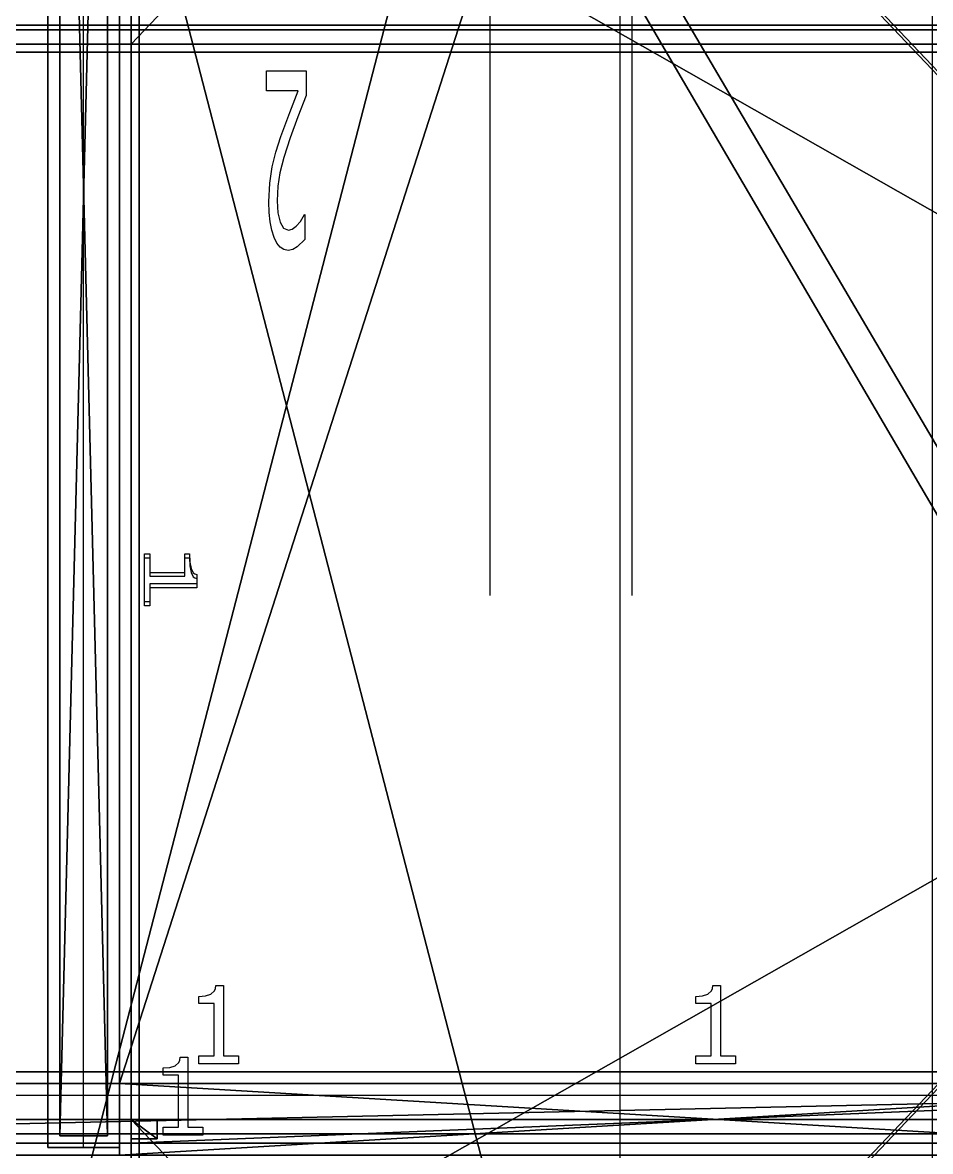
# Model space of a CAD drawing. Extents: x -93 to 34039, y -1114 to 8560.
# Drawn here: x 225.6 to 454, y 2911 to 3195 of the extents above; entities that cross this region are included whole.
import ezdxf

# ---------------------------------------------------------------- set-up
doc = ezdxf.new("R2010")
doc.units = 0
doc.layers.get('0').update_dxf_attribs({"color": 13, "linetype": 'CONTINUOUS'})
for name, color, linetype in [('_____18_______4_____', 241, 'CONTINUOUS'), ('_____18________4____', 142, 'CONTINUOUS'), ('_____18________4_____', 40, 'CONTINUOUS'), ('_SYSTEM__CT_MODE', 252, 'CONTINUOUS'), ('_SYSTEM__RG_COLOR', 36, 'CONTINUOUS'), ('_SYSTEM__SKALER', 134, 'CONTINUOUS'), ('TEMP', 36, 'CONTINUOUS')]:
    doc.layers.add(name, color=color, linetype=linetype)

# ---------------------------------------------------------------- blocks, each defined once
blk = doc.blocks.new('SKALER_1')
for p, q in [((0, 5), (0, 0)), ((5, 5), (0, 5)), ((5, 0), (5, 5)), ((0, 0), (5, 0))]:
    blk.add_line(p, q)
mesh = blk.add_polyface()
corners = [(5, 5), (0, 0), (0, 5), (5, 0)]
mesh.append_faces([[corners[k] for k in face] for face in [(0, 1, 2), (1, 0, 3)]], dxfattribs={"vtx0": -1})
blk = doc.blocks.new('TELO_95')
for p, q in [((0, 970), (0, 0)), ((568, 970), (0, 970)), ((568, 970, 18), (0, 970, 18)), ((0, 970, 18), (0, 0, 18)), ((568, 0), (568, 970)), ((568, 0, 18), (568, 970, 18)), ((0, 0), (568, 0)), ((0, 0), (0, 0, 18)), ((0, 0, 18), (568, 0, 18)), ((568, 0), (568, 0, 18))]:
    blk.add_line(p, q)
at = {"layer": '_SYSTEM__SKALER', "xscale": 0.8114285714285707, "yscale": 1.939999999999998}
blk.add_blockref('SKALER_1', (0, 0), dxfattribs=at)
mesh = blk.add_polyface()
corners = [(568, 970), (0, 0), (0, 970), (568, 0)]
mesh.append_faces([[corners[k] for k in face] for face in [(0, 1, 2), (1, 0, 3)]], dxfattribs={"vtx0": -1})
mesh = blk.add_polyface()
corners = [(568, 0, 18), (0, 970, 18), (0, 0, 18), (568, 970, 18)]
mesh.append_faces([[corners[k] for k in face] for face in [(0, 1, 2), (1, 0, 3)]], dxfattribs={"vtx0": -1})
blk = doc.blocks.new('MARKWR_KROMKI')
at = {"color": 250}
for p, q in [((608, 344.5, 16), (92, 344.5, 16)), ((608, 344.5), (92, 344.5)), ((608, 155.5, 16), (92, 155.5, 16)), ((608, 155.5), (92, 155.5)), ((0, 0, 16), (0, 0)), ((700, 0, 16), (700, 0))]:
    blk.add_line(p, q, dxfattribs=at)
blk = doc.blocks.new('1_V_2')
at = {"color": 250}
for p, q in [((-0.84, 23.18), (-0.72, 23.93)), ((-0.72, 23.93), (1.26, 23.93)), ((1.26, 23.93), (1.26, 6.79)), ((-5.15, 19.53), (-5.15, 21.27)), ((-1.19, 19.53), (-5.15, 19.53)), ((-1.19, 6.79), (-1.19, 19.53)), ((-5.15, 6.79), (-1.19, 6.79)), ((-5.15, 4.85), (-5.15, 6.79)), ((1.26, 6.79), (5.15, 6.79)), ((5.15, 6.79), (5.15, 4.85)), ((5.15, 4.85), (-5.15, 4.85))]:
    blk.add_line(p, q, dxfattribs=at)
blk.add_polyline3d([(-5.15, 21.27, 0), (-3.42, 21.4, 0), (-2.03, 21.79, 0), (-1.1, 22.61, 0), (-0.84, 23.18, 0)], dxfattribs=at)
blk = doc.blocks.new('2_V_1')
at = {"color": 250}
for p, q in [((-5.15, -6.99), (-5.15, -4.85)), ((-5.15, -4.85), (5.15, -4.85)), ((5.15, -4.85), (5.15, -7.47)), ((3.03, -6.99), (-5.15, -6.99)), ((4.67, -20.12), (4.77, -20.12)), ((4.77, -20.12), (4.77, -22.76))]:
    blk.add_line(p, q, dxfattribs=at)
for points in [[(4.77, -22.76, 0), (2.83, -23.56, 0), (1.64, -23.84, 0), (0.49, -23.93, 0), (-0.62, -23.84, 0), (-1.6, -23.58, 0), (-2.45, -23.15, 0), (-3.18, -22.54, 0), (-3.76, -21.78, 0), (-4.17, -20.91, 0), (-4.42, -19.91, 0), (-4.5, -18.78, 0), (-4.28, -16.79, 0), (-3.64, -15.04, 0), (-2.7, -13.51, 0), (-1.4, -11.84, 0), (0.86, -9.28, 0), (3.03, -6.99, 0)], [(5.15, -7.47, 0), (3, -9.73, 0), (0.99, -11.98, 0), (-0.66, -14.07, 0), (-1.7, -15.69, 0), (-2.24, -17.12, 0), (-2.42, -18.65, 0), (-2.22, -19.95, 0), (-1.64, -20.93, 0), (-0.7, -21.55, 0), (0.54, -21.76, 0), (1.51, -21.66, 0), (2.55, -21.35, 0), (3.62, -20.85, 0), (4.67, -20.12, 0)]]:
    blk.add_polyline3d(points, dxfattribs=at)
blk = doc.blocks.new('M_K_RIGHT')
for p, q in [((0, 515, 5), (0, 0, 5)), ((0, 0, -5), (0, 515, -5)), ((0, 0, 5), (0, 0, -5))]:
    blk.add_line(p, q)
mesh = blk.add_polyface()
corners = [(0, 515, -5), (0, 0, 5), (0, 0, -5), (0, 515, 5)]
mesh.append_faces([[corners[k] for k in face] for face in [(0, 1, 2), (1, 0, 3)]], dxfattribs={"vtx0": -1})
blk = doc.blocks.new('M_K_BACK')
for p, q in [((0, 0, 5), (749, 0, 5)), ((749, 0, -5), (0, 0, -5))]:
    blk.add_line(p, q)
mesh = blk.add_polyface()
corners = [(0, 0, 5), (749, 0, -5), (0, 0, -5), (749, 0, 5)]
mesh.append_faces([[corners[k] for k in face] for face in [(0, 1, 2), (1, 0, 3)]], dxfattribs={"vtx0": -1})
blk = doc.blocks.new('M_K_FRONT')
for p, q in [((0, 0, 5), (749, 0, 5)), ((749, 0, -5), (0, 0, -5)), ((0, 0, -5), (0, 0, 5)), ((749, 0, 5), (749, 0, -5))]:
    blk.add_line(p, q)
mesh = blk.add_polyface()
corners = [(749, 0, 5), (0, 0, -5), (749, 0, -5), (0, 0, 5)]
mesh.append_faces([[corners[k] for k in face] for face in [(0, 1, 2), (1, 0, 3)]], dxfattribs={"vtx0": -1})
blk = doc.blocks.new('M_K_LEFT')
for p, q in [((0, 515, 5), (0, 0, 5)), ((0, 0, -5), (0, 515, -5)), ((0, 0, 5), (0, 0, -5))]:
    blk.add_line(p, q)
mesh = blk.add_polyface()
corners = [(0, 515, 5), (0, 0, -5), (0, 0, 5), (0, 515, -5)]
mesh.append_faces([[corners[k] for k in face] for face in [(0, 1, 2), (1, 0, 3)]], dxfattribs={"vtx0": -1})
blk = doc.blocks.new('KR_F')
at = {"color": 250}
for p, q in [((0, 0, 16), (0, 0)), ((700, 0, 16), (0, 0, 16)), ((0, 0), (700, 0)), ((700, 0), (700, 0, 16))]:
    blk.add_line(p, q, dxfattribs=at)
mesh = blk.add_polyface()
corners = [(700, 0, 16), (0, 0), (700, 0), (0, 0, 16)]
mesh.append_faces([[corners[k] for k in face] for face in [(0, 1, 2), (1, 0, 3)]], dxfattribs={"vtx0": -1})
blk = doc.blocks.new('KR_L')
at = {"color": 250}
for p, q in [((0, 500), (0, 0)), ((0, 0, 16), (0, 500, 16)), ((0, 0), (0, 0, 16))]:
    blk.add_line(p, q, dxfattribs=at)
mesh = blk.add_polyface()
corners = [(0, 500, 16), (0, 0), (0, 0, 16), (0, 500)]
mesh.append_faces([[corners[k] for k in face] for face in [(0, 1, 2), (1, 0, 3)]], dxfattribs={"vtx0": -1})
blk = doc.blocks.new('KR_Z')
at = {"color": 250}
for p, q in [((0, 0), (700, 0)), ((700, 0, 16), (0, 0, 16))]:
    blk.add_line(p, q, dxfattribs=at)
mesh = blk.add_polyface()
corners = [(0, 0, 16), (700, 0), (0, 0), (700, 0, 16)]
mesh.append_faces([[corners[k] for k in face] for face in [(0, 1, 2), (1, 0, 3)]], dxfattribs={"vtx0": -1})
blk = doc.blocks.new('KR_P')
at = {"color": 250}
for p, q in [((0, 0), (0, 500)), ((0, 500, 16), (0, 0, 16)), ((0, 0, 16), (0, 0))]:
    blk.add_line(p, q, dxfattribs=at)
mesh = blk.add_polyface()
corners = [(0, 500), (0, 0, 16), (0, 0), (0, 500, 16)]
mesh.append_faces([[corners[k] for k in face] for face in [(0, 1, 2), (1, 0, 3)]], dxfattribs={"vtx0": -1})
blk = doc.blocks.new('KR_35')
at = {"yscale": 1.94, "zscale": 1.125}
for name, p in [('KR_L', (0, 0)), ('KR_P', (568, 0))]:
    blk.add_blockref(name, p, dxfattribs=at)
at = {"xscale": 0.8114285714285715, "zscale": 1.125}
for name, p in [('KR_Z', (0, 970)), ('KR_F', (0, 0))]:
    blk.add_blockref(name, p, dxfattribs=at)
blk = doc.blocks.new('LL')
at = {"color": 250}
for p, q in [((0, 300, 16), (0, 0, 16)), ((0, 300, 8), (0, 0, 8)), ((0, 300), (0, 0)), ((0, 0, 16), (0, 0, 8)), ((0, 0, 8), (0, 0))]:
    blk.add_line(p, q, dxfattribs=at)
blk = doc.blocks.new('ZZ')
at = {"color": 250}
for p, q in [((0, 0, 16), (600, 0, 16)), ((0, 0), (600, 0)), ((0, 0, 8), (600, 0, 8))]:
    blk.add_line(p, q, dxfattribs=at)
blk = doc.blocks.new('RAM_PANEL_95')
at = {"color": 250}
for p, q in [((0, 970), (0, 0)), ((568, 970), (0, 970)), ((568, 970, 18), (0, 970, 18)), ((0, 970, 18), (0, 0, 18)), ((568, 0), (568, 970)), ((568, 0, 18), (568, 970, 18)), ((0, 0), (568, 0)), ((0, 0), (0, 0, 18)), ((0, 0, 18), (568, 0, 18)), ((568, 0), (568, 0, 18))]:
    blk.add_line(p, q, dxfattribs=at)
for name in ['TELO_95', 'KR_35']:
    blk.add_blockref(name, (0, 0))
at = {"layer": '_SYSTEM__CT_MODE', "xscale": 0.8114285714285707, "yscale": 1.939999999999999, "zscale": 1.124999999999998}
blk.add_blockref('MARKWR_KROMKI', (0, 0), dxfattribs=at)
at = {"layer": '_SYSTEM__CT_MODE', "yscale": 3.233333333333332, "zscale": 1.125}
blk.add_blockref('LL', (0, 0), dxfattribs=at)
at = {"layer": '_SYSTEM__CT_MODE', "xscale": 0.9466666666666663, "zscale": 1.125}
blk.add_blockref('ZZ', (0, 970), dxfattribs=at)
at = {"layer": '_SYSTEM__CT_MODE'}
for name, p, xscale, yscale in [('2_V_1', (284, 970, 18), 0.9714640198511383, 1.048192771084347), ('1_V_2', (284, 0, 18), 0.9714640198511212, 1.031620319277108)]:
    blk.add_blockref(name, p, dxfattribs=dict(at, xscale=xscale, yscale=yscale))
at = {"layer": '_SYSTEM__RG_COLOR', "color": 1, "xscale": 0.7503337783711621, "zscale": 1.199999999999999}
blk.add_blockref('M_K_BACK', (3, 967, 9), dxfattribs=at)
at = {"layer": '_SYSTEM__RG_COLOR', "color": 1, "yscale": 1.871844660194175, "zscale": 1.2}
blk.add_blockref('M_K_LEFT', (3, 3, 9), dxfattribs=at)
at = {"layer": '_SYSTEM__RG_COLOR', "yscale": 1.871844660194175, "zscale": 1.2}
blk.add_blockref('M_K_RIGHT', (565, 3, 9), dxfattribs=at)
at = {"layer": '_SYSTEM__RG_COLOR', "xscale": 0.7503337783711621, "zscale": 1.199999999999999}
blk.add_blockref('M_K_FRONT', (3, 3, 9), dxfattribs=at)
blk = doc.blocks.new('PANEL_G_34')
for p, q in [((-5, 440), (-5, 0)), ((5, 0), (5, 440)), ((-5, 0), (5, 0))]:
    blk.add_line(p, q)
at = {"color": 250}
for p, q in [((0, 300), (0, 300, 8)), ((0, 300, 16), (0, 0, 16)), ((0, 300, 8), (0, 0, 8)), ((0, 300, 8), (0, 300, 16)), ((0, 300), (0, 0)), ((0, 0, 16), (0, 0, 8)), ((0, 0, 8), (0, 0))]:
    blk.add_line(p, q, dxfattribs=at)
blk.add_blockref('RAM_PANEL_95', (0, 0))
mesh = blk.add_polyface()
corners = [(5, 0), (-5, 440), (-5, 0), (5, 440)]
mesh.append_faces([[corners[k] for k in face] for face in [(0, 1, 2), (1, 0, 3)]], dxfattribs={"vtx0": -1})
blk = doc.blocks.new('RAM_PANEL_2')
at = {"layer": '_SYSTEM__RG_COLOR', "yscale": 2.25909090909091}
blk.add_blockref('PANEL_G_34', (8, 3, 3), dxfattribs=at)
blk = doc.blocks.new('PANEL_V_2')
blk.add_blockref('RAM_PANEL_2', (0, 0))
blk = doc.blocks.new('RAM_PANEL_3')
at = {"layer": '_SYSTEM__RG_COLOR', "yscale": 2.25909090909091}
blk.add_blockref('PANEL_G_34', (8, 3, 3), dxfattribs=at)
blk = doc.blocks.new('PANEL_V_3')
blk.add_blockref('RAM_PANEL_3', (0, 0))
blk = doc.blocks.new('RAM_PANEL_5')
at = {"layer": '_SYSTEM__RG_COLOR', "yscale": 2.25909090909091}
blk.add_blockref('PANEL_G_34', (8, 3, 3), dxfattribs=at)
blk = doc.blocks.new('PANEL_V_5')
blk.add_blockref('RAM_PANEL_5', (0, 0))
blk = doc.blocks.new('RAM_PANEL_4')
at = {"layer": '_SYSTEM__RG_COLOR', "yscale": 2.25909090909091}
blk.add_blockref('PANEL_G_34', (8, 3, 3), dxfattribs=at)
blk = doc.blocks.new('PANEL_V_4')
blk.add_blockref('RAM_PANEL_4', (0, 0))
blk = doc.blocks.new('TELO_58')
for p, q in [((934, 0), (934, 300)), ((934, 0, 18), (934, 300, 18)), ((0, 0), (934, 0)), ((0, 0, 18), (934, 0, 18)), ((934, 0), (934, 0, 18))]:
    blk.add_line(p, q)
mesh = blk.add_polyface()
corners = [(934, 300), (0, 0), (0, 300), (934, 0)]
mesh.append_faces([[corners[k] for k in face] for face in [(0, 1, 2), (1, 0, 3)]], dxfattribs={"vtx0": -1})
mesh = blk.add_polyface()
corners = [(934, 0, 18), (0, 300, 18), (0, 0, 18), (934, 300, 18)]
mesh.append_faces([[corners[k] for k in face] for face in [(0, 1, 2), (1, 0, 3)]], dxfattribs={"vtx0": -1})
blk = doc.blocks.new('KR_16')
at = {"yscale": 1.868, "zscale": 1.125}
blk.add_blockref('KR_L', (0, 0), dxfattribs=at)
at = {"xscale": 0.4285714285714285, "zscale": 1.125}
blk.add_blockref('KR_F', (0, 0), dxfattribs=at)
blk = doc.blocks.new('RAM_PANEL_58')
at = {"color": 250}
for p, q in [((0, 934), (0, 0)), ((0, 934, 18), (0, 0, 18)), ((0, 0), (300, 0)), ((0, 0), (0, 0, 18)), ((0, 0, 18), (300, 0, 18))]:
    blk.add_line(p, q, dxfattribs=at)
at = {"rotation": 270}
blk.add_blockref('TELO_58', (0, 934), dxfattribs=at)
blk.add_blockref('KR_16', (0, 0))
at = {"layer": '_SYSTEM__CT_MODE', "xscale": 1.334285714285713, "yscale": 0.5999999999999995, "zscale": 1.124999999999998, "rotation": 270}
blk.add_blockref('MARKWR_KROMKI', (0, 934), dxfattribs=at)
at = {"layer": '_SYSTEM__CT_MODE', "yscale": 3.113333333333332, "zscale": 1.125}
blk.add_blockref('LL', (0, 0), dxfattribs=at)
at = {"layer": '_SYSTEM__CT_MODE', "xscale": 0.9714640198511212, "yscale": 1.031620319277108}
blk.add_blockref('1_V_2', (150, 0, 18), dxfattribs=at)
at = {"layer": '_SYSTEM__RG_COLOR', "color": 1, "yscale": 1.801941747572816, "zscale": 1.2}
blk.add_blockref('M_K_LEFT', (3, 3, 9), dxfattribs=at)
at = {"layer": '_SYSTEM__RG_COLOR', "xscale": 0.3925233644859815, "zscale": 1.199999999999999}
blk.add_blockref('M_K_FRONT', (3, 3, 9), dxfattribs=at)
blk = doc.blocks.new('PANEL_G_16')
blk.add_blockref('RAM_PANEL_58', (0, 0))
blk = doc.blocks.new('RAM_PANEL_55')
at = {"layer": '_SYSTEM__RG_COLOR', "color": 1, "xscale": 1.2, "yscale": 0.6681818181818182}
blk.add_blockref('PANEL_G_34', (9, 3, 3), dxfattribs=at)
blk = doc.blocks.new('PANEL_V_38')
blk.add_blockref('RAM_PANEL_55', (0, 0))
blk = doc.blocks.new('TELO_57')
for p, q in [((934, 0), (934, 300)), ((934, 0, 18), (934, 300, 18)), ((0, 0), (934, 0)), ((0, 0, 18), (934, 0, 18)), ((934, 0), (934, 0, 18))]:
    blk.add_line(p, q)
mesh = blk.add_polyface()
corners = [(934, 300), (0, 0), (0, 300), (934, 0)]
mesh.append_faces([[corners[k] for k in face] for face in [(0, 1, 2), (1, 0, 3)]], dxfattribs={"vtx0": -1})
mesh = blk.add_polyface()
corners = [(934, 0, 18), (0, 300, 18), (0, 0, 18), (934, 300, 18)]
mesh.append_faces([[corners[k] for k in face] for face in [(0, 1, 2), (1, 0, 3)]], dxfattribs={"vtx0": -1})
blk = doc.blocks.new('KR_15')
at = {"yscale": 1.868, "zscale": 1.125}
blk.add_blockref('KR_L', (0, 0), dxfattribs=at)
at = {"xscale": 0.4285714285714285, "zscale": 1.125}
blk.add_blockref('KR_F', (0, 0), dxfattribs=at)
blk = doc.blocks.new('RAM_PANEL_57')
at = {"color": 250}
for p, q in [((0, 934), (0, 0)), ((0, 934, 18), (0, 0, 18)), ((0, 0), (300, 0)), ((0, 0), (0, 0, 18)), ((0, 0, 18), (300, 0, 18))]:
    blk.add_line(p, q, dxfattribs=at)
at = {"rotation": 270}
blk.add_blockref('TELO_57', (0, 934), dxfattribs=at)
blk.add_blockref('KR_15', (0, 0))
at = {"layer": '_SYSTEM__CT_MODE', "xscale": 1.334285714285713, "yscale": 0.5999999999999995, "zscale": 1.124999999999998, "rotation": 270}
blk.add_blockref('MARKWR_KROMKI', (0, 934), dxfattribs=at)
at = {"layer": '_SYSTEM__CT_MODE', "yscale": 3.113333333333332, "zscale": 1.125}
blk.add_blockref('LL', (0, 0), dxfattribs=at)
at = {"layer": '_SYSTEM__CT_MODE', "xscale": 0.9714640198511212, "yscale": 1.031620319277108}
blk.add_blockref('1_V_2', (150, 0, 18), dxfattribs=at)
at = {"layer": '_SYSTEM__RG_COLOR', "color": 1, "yscale": 1.801941747572816, "zscale": 1.2}
blk.add_blockref('M_K_LEFT', (3, 3, 9), dxfattribs=at)
at = {"layer": '_SYSTEM__RG_COLOR', "xscale": 0.3925233644859815, "zscale": 1.199999999999999}
blk.add_blockref('M_K_FRONT', (3, 3, 9), dxfattribs=at)
blk = doc.blocks.new('PANEL_G_15')
blk.add_blockref('RAM_PANEL_57', (0, 0))
blk = doc.blocks.new('RAM_PANEL_53')
at = {"layer": '_SYSTEM__RG_COLOR', "color": 1, "xscale": 1.2, "yscale": 1.236363636363636}
blk.add_blockref('PANEL_G_34', (9, 3, 3), dxfattribs=at)
blk = doc.blocks.new('PANEL_V_36')
blk.add_blockref('RAM_PANEL_53', (0, 0))
blk = doc.blocks.new('V_MAR')
for p, q in [((294, 8), (0, 8)), ((294, -8), (294, 8)), ((294, -8), (0, -8))]:
    blk.add_line(p, q)
mesh = blk.add_polyface()
corners = [(294, -8), (0, 8), (0, -8), (294, 8)]
mesh.append_faces([[corners[k] for k in face] for face in [(0, 1, 2), (1, 0, 3)]], dxfattribs={"vtx0": -1})
blk = doc.blocks.new('P_MAR')
for p, q in [((0, 8), (0, 8, 594)), ((0, -8), (0, 8)), ((0, -8, 594), (0, 8, 594)), ((0, -8), (0, -8, 594))]:
    blk.add_line(p, q)
mesh = blk.add_polyface()
corners = [(0, -8), (0, 8, 594), (0, -8, 594), (0, 8)]
mesh.append_faces([[corners[k] for k in face] for face in [(0, 1, 2), (1, 0, 3)]], dxfattribs={"vtx0": -1})
blk = doc.blocks.new('N_MAR')
for p, q in [((0, 8), (294, 8)), ((294, 8), (294, -8)), ((0, -8), (294, -8))]:
    blk.add_line(p, q)
mesh = blk.add_polyface()
corners = [(294, 8), (0, -8), (0, 8), (294, -8)]
mesh.append_faces([[corners[k] for k in face] for face in [(0, 1, 2), (1, 0, 3)]], dxfattribs={"vtx0": -1})
blk = doc.blocks.new('_2')
at = {"color": 250}
for p, q in [((-21.09, 0, -4.63), (-23.86, 0, -4.63)), ((-21.09, 0, -4.53), (-21.09, 0, -4.63)), ((-5.08, 0, -5), (-7.83, 0, -5)), ((-7.33, 0, -2.95), (-7.33, 0, 5)), ((-7.33, 0, 5), (-5.08, 0, 5)), ((-5.08, 0, 5), (-5.08, 0, -5))]:
    blk.add_line(p, q, dxfattribs=at)
for points in [[(-23.86, 0, -4.63), (-24.7, 0, -2.75), (-24.98, 0, -1.6), (-25.08, 0, -0.48), (-24.99, 0, 0.6), (-24.72, 0, 1.55), (-24.26, 0, 2.38), (-23.63, 0, 3.09), (-22.83, 0, 3.65), (-21.91, 0, 4.05), (-20.86, 0, 4.29), (-19.69, 0, 4.38), (-17.6, 0, 4.16), (-15.76, 0, 3.53), (-14.16, 0, 2.62), (-12.41, 0, 1.36), (-9.73, 0, -0.83), (-7.33, 0, -2.95)], [(-7.83, 0, -5), (-10.2, 0, -2.91), (-12.55, 0, -0.96), (-14.75, 0, 0.64), (-16.44, 0, 1.65), (-17.94, 0, 2.18), (-19.55, 0, 2.35), (-20.91, 0, 2.16), (-21.94, 0, 1.59), (-22.59, 0, 0.68), (-22.8, 0, -0.53), (-22.7, 0, -1.47), (-22.38, 0, -2.48), (-21.85, 0, -3.52), (-21.09, 0, -4.53)]]:
    blk.add_polyline3d(points, dxfattribs=at)
blk = doc.blocks.new('_3')
at = {"color": 250}
for p, q in [((-2.4, 0, -8.86), (-2.69, 0, -9.51)), ((-2.66, 0, -12.95), (-2.35, 0, -13.55)), ((-2.56, 0, -19.32), (-2.61, 0, -20.06)), ((-2.61, 0, -20.06), (-2.56, 0, -20.71)), ((-2.38, 0, -18.68), (-2.56, 0, -19.32)), ((-1.99, 0, -8.26), (-2.4, 0, -8.86)), ((-2.1, 0, -18.13), (-2.38, 0, -18.68)), ((-2.35, 0, -13.55), (-1.94, 0, -14.01)), ((-1.94, 0, -14.01), (-1.43, 0, -14.35)), ((-1.69, 0, -16.04), (-1.69, 0, -15.86)), ((1.49, 0, -14.71), (1.49, 0, -16.85)), ((4.46, 0, -21.05), (4.56, 0, -21.05)), ((4.56, 0, -21.05), (4.56, 0, -23.75)), ((5, 0, -8.87), (4.85, 0, -8.87)), ((5, 0, -6.17), (5, 0, -8.87))]:
    blk.add_line(p, q, dxfattribs=at)
for points in [[(-1.69, 0, -15.86), (-2.81, 0, -15.43), (-3.88, 0, -14.61), (-4.32, 0, -13.98), (-4.68, 0, -13.21), (-4.92, 0, -12.25), (-5, 0, -11.05), (-4.91, 0, -9.79), (-4.62, 0, -8.64), (-4.17, 0, -7.61), (-3.56, 0, -6.73), (-2.73, 0, -5.94), (-1.76, 0, -5.39), (-0.68, 0, -5.07), (0, 0, -5.01)], [(4.56, 0, -23.75), (2.63, 0, -24.58), (1.44, 0, -24.87), (0.29, 0, -24.96), (-1.67, 0, -24.7), (-2.47, 0, -24.37), (-3.2, 0, -23.88), (-3.84, 0, -23.2), (-4.31, 0, -22.38), (-4.59, 0, -21.43), (-4.68, 0, -20.33), (-4.46, 0, -18.84), (-3.79, 0, -17.54), (-2.82, 0, -16.57), (-1.69, 0, -16.04)], [(-2.69, 0, -9.51), (-2.86, 0, -10.29), (-2.92, 0, -11.24), (-2.86, 0, -12.18), (-2.66, 0, -12.95)], [(-2.56, 0, -20.71), (-2.38, 0, -21.28), (-1.73, 0, -22.14), (-0.79, 0, -22.6), (0.34, 0, -22.73), (1.34, 0, -22.62), (2.4, 0, -22.29), (3.46, 0, -21.76), (4.46, 0, -21.05)], [(1.49, 0, -16.85), (0.78, 0, -16.85), (-0.61, 0, -17.06), (-1.69, 0, -17.67), (-2.1, 0, -18.13)], [(4.85, 0, -8.87), (3.9, 0, -8.21), (2.81, 0, -7.67), (1.66, 0, -7.31), (0.55, 0, -7.19), (-0.82, 0, -7.46), (-1.48, 0, -7.8), (-1.99, 0, -8.26)], [(-1.43, 0, -14.35), (-0.83, 0, -14.56), (0.58, 0, -14.71), (1.49, 0, -14.71)], [(0, 0, -5.01), (0.5, 0, -4.96), (1.76, 0, -5.06), (2.99, 0, -5.34), (5, 0, -6.17)]]:
    blk.add_polyline3d(points, dxfattribs=at)
blk = doc.blocks.new('_4')
at = {"color": 250}
for p, q in [((1.02, 0.1, 22.12), (-3.19, 0, 12.95)), ((-3.19, 0, 12.95), (1, 0.09, 12.94)), ((1, 0.09, 12.94), (1.02, 0.1, 22.12)), ((-5, 0, 10.9), (-5, 0, 12.95)), ((1.02, 0, 10.9), (-5, 0, 10.9)), ((-5, 0, 12.95), (0.69, 0, 25.09)), ((0.69, 0, 25.09), (2.53, 0, 25.09)), ((1.02, 0, 5.09), (1.02, 0, 10.9)), ((2.53, 0, 5.09), (1.02, 0, 5.09)), ((5, 0, 10.9), (2.53, 0, 10.9)), ((2.53, 0, 25.09), (2.53, 0, 12.95)), ((2.53, 0, 10.9), (2.53, 0, 5.09)), ((2.53, 0, 12.95), (5, 0, 12.95)), ((5, 0, 12.95), (5, 0, 10.9))]:
    blk.add_line(p, q, dxfattribs=at)
blk = doc.blocks.new('N')
for p, q in [((300, 16), (0, 16)), ((300, 16), (300, 8)), ((300, 8), (0, 8)), ((300, 8), (300, 0)), ((300, 0), (0, 0))]:
    blk.add_line(p, q)
blk = doc.blocks.new('V')
for p, q in [((300, 16), (0, 16)), ((300, 16), (300, 8)), ((300, 8), (0, 8)), ((300, 8), (300, 0)), ((300, 0), (0, 0))]:
    blk.add_line(p, q)
blk = doc.blocks.new('P')
for p, q in [((0, 16), (0, 8)), ((0, 8, 600), (0, 16, 600)), ((0, 16), (0, 16, 600)), ((0, 0, 600), (0, 8, 600)), ((0, 8), (0, 8, 600)), ((0, 8), (0, 0)), ((0, 0), (0, 0, 600))]:
    blk.add_line(p, q)
blk = doc.blocks.new('MARKER_TEKSTUR_F')
for p, q in [((300, 16, 600), (0, 16, 600)), ((0, 16), (300, 16)), ((200, 16, 80), (200, 16, 520)), ((300, 16), (300, 16, 600)), ((0, 0), (300, 0)), ((300, 0, 600), (0, 0, 600)), ((200, 0, 80), (200, 0, 520)), ((300, 0), (300, 0, 600))]:
    blk.add_line(p, q)
blk = doc.blocks.new('RAMKA_PANEL_F_25')
blk.add_line((481, 0), (481, 18))
at = {"layer": '_SYSTEM__CT_MODE', "xscale": 1.603333333333333, "yscale": 1.125}
for name, p in [('N', (0, 0)), ('V', (0, 0, 2096))]:
    blk.add_blockref(name, p, dxfattribs=at)
at = {"layer": '_SYSTEM__CT_MODE', "xscale": 1.603333333333333, "yscale": 1.125, "zscale": 3.493333333333334}
blk.add_blockref('MARKER_TEKSTUR_F', (0, 0), dxfattribs=at)
at = {"layer": '_SYSTEM__CT_MODE', "yscale": 1.125, "zscale": 3.493333333333334}
blk.add_blockref('P', (481, 0), dxfattribs=at)
at = {"layer": '_SYSTEM__CT_MODE', "yscale": 0.001, "rotation": 360}
blk.add_blockref('_4', (240.5, 0), dxfattribs=at)
at = {"layer": '_SYSTEM__CT_MODE'}
for name, p in [('_3', (240.5, 0, 2096)), ('_2', (481, 0, 1048))]:
    blk.add_blockref(name, p, dxfattribs=at)
at = {"layer": '_SYSTEM__RG_COLOR', "color": 1, "xscale": 1.615646258503402}
for name, p, yscale in [('V_MAR', (3, 9, 2093), 0.75), ('N_MAR', (3, 9, 3), 0.7499999999999996)]:
    blk.add_blockref(name, p, dxfattribs=dict(at, yscale=yscale))
at = {"layer": '_SYSTEM__RG_COLOR', "color": 1, "yscale": 0.7499999999999997, "zscale": 3.518518518518519}
blk.add_blockref('P_MAR', (478, 9, 3), dxfattribs=at)
blk = doc.blocks.new('PANEL_F_25')
blk.add_blockref('RAMKA_PANEL_F_25', (0, 0))
blk = doc.blocks.new('MARKER_TEKSTUR')
for p, q in [((16, 500), (0, 500)), ((16, 500, 700), (0, 500, 700)), ((0, 0), (0, 500)), ((0, 500, 700), (0, 0, 700)), ((0, 500), (0, 500, 700)), ((16, 500), (16, 500, 700)), ((16, 0), (16, 500)), ((16, 500, 700), (16, 0, 700)), ((0, 333.33, 620), (0, 333.33, 80)), ((16, 333.33, 620), (16, 333.33, 80)), ((0, 166.67, 620), (0, 166.67, 80)), ((16, 166.67, 620), (16, 166.67, 80)), ((16, 0), (0, 0)), ((16, 0, 700), (0, 0, 700)), ((0, 0, 700), (0, 0)), ((16, 0, 700), (16, 0))]:
    blk.add_line(p, q)
blk = doc.blocks.new('SKALER_3')
for p, q in [((0, 0), (0, 1)), ((0, 1), (0, 1, 1)), ((0, 1, 1), (0, 0, 1)), ((0, 0, 1), (0, 0))]:
    blk.add_line(p, q)
blk = doc.blocks.new('TELO_56')
for p, q in [((0, 2104), (0, 2104, -300)), ((0, 0), (0, 2104)), ((0, 2104, -300), (0, 0, -300)), ((18, 2104, -300), (0, 2104, -300)), ((0, 2104), (18, 2104)), ((18, 2104), (18, 2104, -300)), ((18, 0), (18, 2104)), ((18, 2104, -300), (18, 0, -300)), ((0, 0, -300), (0, 0)), ((18, 0, -300), (0, 0, -300)), ((18, 0, -300), (18, 0)), ((0, 0), (18, 0))]:
    blk.add_line(p, q)
at = {"layer": '_SYSTEM__SKALER', "extrusion": (0, 1, 2.56655e-13), "yscale": 0.5999999999999567, "zscale": 3.005714285714065, "rotation": 180}
blk.add_blockref('SKALER_3', (0, 0), dxfattribs=at)
mesh = blk.add_polyface()
corners = [(0, 2104), (0, 0, -300), (0, 0), (0, 2104, -300)]
mesh.append_faces([[corners[k] for k in face] for face in [(0, 1, 2), (1, 0, 3)]], dxfattribs={"vtx0": -1})
mesh = blk.add_polyface()
corners = [(18, 2104, -300), (0, 0, -300), (0, 2104, -300), (18, 0, -300)]
mesh.append_faces([[corners[k] for k in face] for face in [(0, 1, 2), (1, 0, 3)]], dxfattribs={"vtx0": -1})
mesh = blk.add_polyface()
corners = [(0, 2104), (18, 2104, -300), (0, 2104, -300), (18, 2104)]
mesh.append_faces([[corners[k] for k in face] for face in [(0, 1, 2), (1, 0, 3)]], dxfattribs={"vtx0": -1})
mesh = blk.add_polyface()
corners = [(18, 0), (0, 2104), (0, 0), (18, 2104)]
mesh.append_faces([[corners[k] for k in face] for face in [(0, 1, 2), (1, 0, 3)]], dxfattribs={"vtx0": -1})
mesh = blk.add_polyface()
corners = [(18, 0, -300), (18, 2104), (18, 0), (18, 2104, -300)]
mesh.append_faces([[corners[k] for k in face] for face in [(0, 1, 2), (1, 0, 3)]], dxfattribs={"vtx0": -1})
mesh = blk.add_polyface()
corners = [(18, 0), (0, 0, -300), (18, 0, -300), (0, 0)]
mesh.append_faces([[corners[k] for k in face] for face in [(0, 1, 2), (1, 0, 3)]], dxfattribs={"vtx0": -1})
blk = doc.blocks.new('M_K_VERH')
for p, q in [((-5, 440), (-5, 0)), ((5, 440), (-5, 440)), ((5, 0), (5, 440)), ((-5, 0), (5, 0))]:
    blk.add_line(p, q)
mesh = blk.add_polyface()
corners = [(5, 0), (-5, 440), (-5, 0), (5, 440)]
mesh.append_faces([[corners[k] for k in face] for face in [(0, 1, 2), (1, 0, 3)]], dxfattribs={"vtx0": -1})
blk = doc.blocks.new('M_K_FR')
for p, q in [((5, 0, 640), (-5, 0, 640)), ((-5, 0, 640), (-5, 0)), ((-5, 0), (5, 0)), ((5, 0), (5, 0, 640))]:
    blk.add_line(p, q)
mesh = blk.add_polyface()
corners = [(5, 0), (-5, 0, 640), (-5, 0), (5, 0, 640)]
mesh.append_faces([[corners[k] for k in face] for face in [(0, 1, 2), (1, 0, 3)]], dxfattribs={"vtx0": -1})
blk = doc.blocks.new('N_1')
for p, q in [((0, 0), (0, 500)), ((0, 500), (8, 500)), ((8, 0), (8, 500)), ((8, 500), (16, 500)), ((16, 0), (16, 500)), ((8, 0), (0, 0)), ((16, 0), (8, 0))]:
    blk.add_line(p, q)
blk = doc.blocks.new('F')
for p, q in [((0, 0, 700), (8, 0, 700)), ((0, 0), (0, 0, 700)), ((8, 0), (0, 0)), ((16, 0), (8, 0)), ((8, 0, 700), (8, 0)), ((8, 0, 700), (16, 0, 700)), ((16, 0, 700), (16, 0))]:
    blk.add_line(p, q)
blk = doc.blocks.new('RAM_PANEL_56')
for p, q in [((0, 0, 2104), (18, 0, 2104)), ((0, 0), (18, 0))]:
    blk.add_line(p, q)
at = {"extrusion": (0, -1, 6.12323e-17)}
blk.add_blockref('TELO_56', (0, 0), dxfattribs=at)
at = {"layer": '_SYSTEM__CT_MODE', "xscale": 1.124999999999999, "yscale": 0.6000000000000427, "zscale": 3.005714285714176}
blk.add_blockref('MARKER_TEKSTUR', (0, 0), dxfattribs=at)
at = {"layer": '_SYSTEM__CT_MODE', "xscale": 1.125, "yscale": 0.5999999999999998}
blk.add_blockref('N_1', (0, 0), dxfattribs=at)
at = {"layer": '_SYSTEM__CT_MODE', "xscale": 1.125, "zscale": 3.005714285713841}
blk.add_blockref('F', (0, 0), dxfattribs=at)
at = {"layer": '_SYSTEM__RG_COLOR', "color": 1, "xscale": 1.2, "yscale": 0.6681818181818182}
blk.add_blockref('PANEL_G_34', (9, 3, 3), dxfattribs=at)
at = {"layer": '_SYSTEM__RG_COLOR', "xscale": 1.2, "yscale": 0.6681818181818182}
blk.add_blockref('M_K_VERH', (9, 3, 2101), dxfattribs=at)
at = {"layer": '_SYSTEM__RG_COLOR', "color": 1, "xscale": 1.2, "zscale": 3.278124999999869}
blk.add_blockref('M_K_FR', (9, 3, 3), dxfattribs=at)
blk = doc.blocks.new('PANEL_V_39')
blk.add_blockref('RAM_PANEL_56', (0, 0))
blk = doc.blocks.new('TELO_71')
for p, q in [((934, 0), (934, 550)), ((934, 0, 18), (934, 550, 18))]:
    blk.add_line(p, q)
mesh = blk.add_polyface()
corners = [(934, 550), (0, 0), (0, 550), (934, 0)]
mesh.append_faces([[corners[k] for k in face] for face in [(0, 1, 2), (1, 0, 3)]], dxfattribs={"vtx0": -1})
mesh = blk.add_polyface()
corners = [(934, 0, 18), (0, 550, 18), (0, 0, 18), (934, 550, 18)]
mesh.append_faces([[corners[k] for k in face] for face in [(0, 1, 2), (1, 0, 3)]], dxfattribs={"vtx0": -1})
blk = doc.blocks.new('KR_25')
at = {"xscale": 0.7857142857142857, "zscale": 1.125}
blk.add_blockref('KR_F', (0, 0), dxfattribs=at)
blk = doc.blocks.new('RAM_PANEL_71')
at = {"color": 250}
for p, q in [((0, 0), (550, 0)), ((0, 0, 18), (550, 0, 18))]:
    blk.add_line(p, q, dxfattribs=at)
at = {"rotation": 270}
blk.add_blockref('TELO_71', (0, 934), dxfattribs=at)
blk.add_blockref('KR_25', (0, 0))
at = {"layer": '_SYSTEM__CT_MODE', "xscale": 1.334285714285713, "yscale": 1.099999999999999, "zscale": 1.124999999999998, "rotation": 270}
blk.add_blockref('MARKWR_KROMKI', (0, 934), dxfattribs=at)
at = {"layer": '_SYSTEM__CT_MODE', "xscale": 0.9714640198511213, "yscale": 1.031620319277108}
blk.add_blockref('1_V_2', (275, 0, 18), dxfattribs=at)
at = {"layer": '_SYSTEM__RG_COLOR', "xscale": 0.7263017356475304, "zscale": 1.199999999999999}
blk.add_blockref('M_K_FRONT', (3, 3, 9), dxfattribs=at)
blk = doc.blocks.new('PANEL_G_24')
blk.add_blockref('RAM_PANEL_71', (0, 0))
blk = doc.blocks.new('RAM_PANEL_54')
at = {"layer": '_SYSTEM__CT_MODE', "xscale": 1.124999999999999, "yscale": 1.100000000000078, "zscale": 1.128571428571387}
blk.add_blockref('MARKER_TEKSTUR', (0, 0), dxfattribs=at)
at = {"layer": '_SYSTEM__CT_MODE', "xscale": 1.125, "yscale": 1.1}
blk.add_blockref('N_1', (0, 0), dxfattribs=at)
at = {"layer": '_SYSTEM__RG_COLOR', "color": 1, "xscale": 1.2, "yscale": 1.236363636363636}
blk.add_blockref('PANEL_G_34', (9, 3, 3), dxfattribs=at)
at = {"layer": '_SYSTEM__RG_COLOR', "xscale": 1.2, "yscale": 1.236363636363636}
blk.add_blockref('M_K_VERH', (9, 3, 787), dxfattribs=at)
blk = doc.blocks.new('PANEL_V_37')
blk.add_blockref('RAM_PANEL_54', (0, 0))
blk = doc.blocks.new('RAM_PANEL_74')
at = {"layer": '_SYSTEM__RG_COLOR', "xscale": 1.2, "yscale": 0.6681818181818182}
blk.add_blockref('PANEL_G_34', (9, 3, 3), dxfattribs=at)
blk = doc.blocks.new('PANEL_V_46')
blk.add_blockref('RAM_PANEL_74', (0, 0))
blk = doc.blocks.new('RAM_PANEL_75')
at = {"layer": '_SYSTEM__RG_COLOR', "xscale": 1.2, "yscale": 0.6681818181818182}
blk.add_blockref('PANEL_G_34', (9, 3, 3), dxfattribs=at)
blk = doc.blocks.new('PANEL_V_47')
blk.add_blockref('RAM_PANEL_75', (0, 0))
blk = doc.blocks.new('RAM_PANEL_76')
at = {"layer": '_SYSTEM__RG_COLOR', "xscale": 1.2, "yscale": 0.6681818181818182}
blk.add_blockref('PANEL_G_34', (9, 3, 3), dxfattribs=at)
blk = doc.blocks.new('PANEL_V_48')
blk.add_blockref('RAM_PANEL_76', (0, 0))
blk = doc.blocks.new('RAM_PANEL_77')
at = {"layer": '_SYSTEM__RG_COLOR', "xscale": 1.2, "yscale": 0.6681818181818182}
blk.add_blockref('PANEL_G_34', (9, 3, 3), dxfattribs=at)
blk = doc.blocks.new('PANEL_V_49')
blk.add_blockref('RAM_PANEL_77', (0, 0))
blk = doc.blocks.new('RAM_PANEL_78')
at = {"layer": '_SYSTEM__RG_COLOR', "xscale": 1.2, "yscale": 0.6681818181818182}
blk.add_blockref('PANEL_G_34', (9, 3, 3), dxfattribs=at)
blk = doc.blocks.new('PANEL_V_50')
blk.add_blockref('RAM_PANEL_78', (0, 0))
blk = doc.blocks.new('RAM_PANEL_73')
at = {"layer": '_SYSTEM__RG_COLOR', "xscale": 1.2, "yscale": 0.6681818181818182}
blk.add_blockref('PANEL_G_34', (9, 3, 3), dxfattribs=at)
blk = doc.blocks.new('PANEL_V_45')
blk.add_blockref('RAM_PANEL_73', (0, 0))
blk = doc.blocks.new('TELO_66')
for p, q in [((934, 0), (934, 550)), ((934, 0, 18), (934, 550, 18))]:
    blk.add_line(p, q)
mesh = blk.add_polyface()
corners = [(934, 550), (0, 0), (0, 550), (934, 0)]
mesh.append_faces([[corners[k] for k in face] for face in [(0, 1, 2), (1, 0, 3)]], dxfattribs={"vtx0": -1})
mesh = blk.add_polyface()
corners = [(934, 0, 18), (0, 550, 18), (0, 0, 18), (934, 550, 18)]
mesh.append_faces([[corners[k] for k in face] for face in [(0, 1, 2), (1, 0, 3)]], dxfattribs={"vtx0": -1})
blk = doc.blocks.new('KR_22')
at = {"xscale": 0.7857142857142857, "zscale": 1.125}
blk.add_blockref('KR_F', (0, 0), dxfattribs=at)
blk = doc.blocks.new('RAM_PANEL_66')
at = {"color": 250}
for p, q in [((0, 0), (550, 0)), ((0, 0, 18), (550, 0, 18))]:
    blk.add_line(p, q, dxfattribs=at)
at = {"rotation": 270}
blk.add_blockref('TELO_66', (0, 934), dxfattribs=at)
blk.add_blockref('KR_22', (0, 0))
at = {"layer": '_SYSTEM__CT_MODE', "xscale": 1.334285714285713, "yscale": 1.099999999999999, "zscale": 1.124999999999998, "rotation": 270}
blk.add_blockref('MARKWR_KROMKI', (0, 934), dxfattribs=at)
at = {"layer": '_SYSTEM__CT_MODE', "xscale": 0.9714640198511213, "yscale": 1.031620319277108}
blk.add_blockref('1_V_2', (275, 0, 18), dxfattribs=at)
at = {"layer": '_SYSTEM__RG_COLOR', "xscale": 0.7263017356475304, "zscale": 1.199999999999999}
blk.add_blockref('M_K_FRONT', (3, 3, 9), dxfattribs=at)
blk = doc.blocks.new('PANEL_G_21')
blk.add_blockref('RAM_PANEL_66', (0, 0))
blk = doc.blocks.new('RAM_PANEL_79')
at = {"layer": '_SYSTEM__RG_COLOR', "xscale": 1.2, "yscale": 1.236363636363636}
blk.add_blockref('PANEL_G_34', (9, 3, 3), dxfattribs=at)
blk = doc.blocks.new('PANEL_V_51')
blk.add_blockref('RAM_PANEL_79', (0, 0))
blk = doc.blocks.new('TELO_96')
mesh = blk.add_polyface()
corners = [(568, 970), (0, 0), (0, 970), (568, 0)]
mesh.append_faces([[corners[k] for k in face] for face in [(0, 1, 2), (1, 0, 3)]], dxfattribs={"vtx0": -1})
mesh = blk.add_polyface()
corners = [(568, 0, 18), (0, 970, 18), (0, 0, 18), (568, 970, 18)]
mesh.append_faces([[corners[k] for k in face] for face in [(0, 1, 2), (1, 0, 3)]], dxfattribs={"vtx0": -1})
blk = doc.blocks.new('RAM_PANEL_96')
blk.add_blockref('TELO_96', (0, 0))
at = {"layer": '_SYSTEM__CT_MODE', "xscale": 0.9714640198511212, "yscale": 1.031620319277108}
blk.add_blockref('1_V_2', (284, 0, 18), dxfattribs=at)
at = {"layer": '_SYSTEM__RG_COLOR', "xscale": 0.7503337783711621, "zscale": 1.199999999999999}
blk.add_blockref('M_K_FRONT', (3, 3, 9), dxfattribs=at)
blk = doc.blocks.new('PANEL_G_35')
blk.add_blockref('RAM_PANEL_96', (0, 0))

msp = doc.modelspace()

# ---------------------------------------------------------------- block references
at = {"layer": '_____18_______4_____', "extrusion": (2.93159e-31, -7.65714e-16, -1), "rotation": 270}
msp.add_blockref('PANEL_F_25', (-250, 3392.99, -2928), dxfattribs=at)
at = {"layer": '_____18________4____'}
for name, p in [('PANEL_G_34', (-18, 2910.1, 790)), ('PANEL_G_35', (-18, 2910.1, 808)), ('PANEL_G_24', (0, 2928.1, 110)), ('PANEL_G_21', (0, 2928.1, 472))]:
    msp.add_blockref(name, p, dxfattribs=at)
at = {"layer": '_____18________4____', "rotation": 270.0000000000001}
for name, p in [('PANEL_V_36', (0, 3880.1)), ('PANEL_V_51', (0, 3413.2, 128)), ('PANEL_V_37', (0, 2928.1))]:
    msp.add_blockref(name, p, dxfattribs=at)
at = {"layer": '_____18________4_____', "rotation": 270.0000000000001}
for name, p in [('PANEL_V_38', (250, 3880.1, 826)), ('PANEL_V_49', (250, 3405.1, 1658)), ('PANEL_V_50', (250, 3405.1, 1340)), ('PANEL_V_46', (250, 3404.1, 2612)), ('PANEL_V_47', (250, 3404.1, 2294)), ('PANEL_V_48', (250, 3404.1, 1976)), ('PANEL_V_45', (250, 3404.1, 844)), ('PANEL_V_39', (250, 2928.1, 826))]:
    msp.add_blockref(name, p, dxfattribs=at)
at = {"layer": '_____18________4_____'}
for name, p in [('PANEL_G_16', (250, 2928.1, 2912)), ('PANEL_G_15', (250, 2928.1, 826)), ('PANEL_G_16', (250, 2928.1, 2594)), ('PANEL_G_16', (250, 2928.1, 2276)), ('PANEL_G_16', (250, 2928.1, 1958)), ('PANEL_G_16', (250, 2928.1, 1640)), ('PANEL_G_16', (250, 2928.1, 1322))]:
    msp.add_blockref(name, p, dxfattribs=at)
at = {"layer": 'TEMP'}
for name, p in [('PANEL_V_5', (0, 2000, 1960)), ('PANEL_V_4', (0, 2000)), ('PANEL_V_2', (0, 1000)), ('PANEL_V_3', (0, 1000, 2100))]:
    msp.add_blockref(name, p, dxfattribs=at)

doc.saveas('drawing.dxf')
